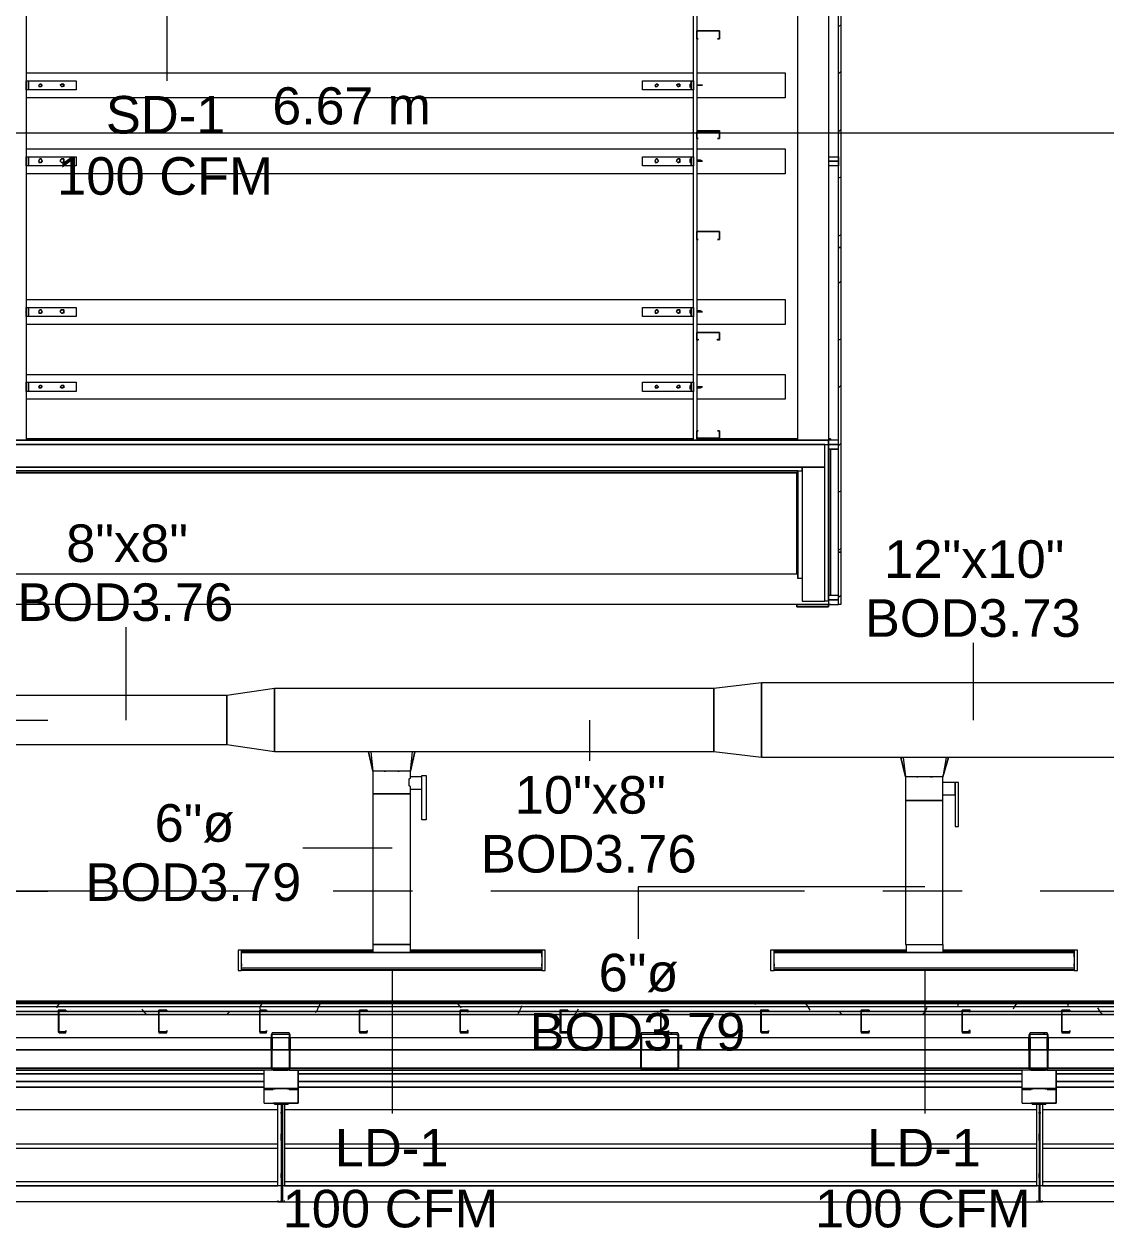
# Model space of a CAD drawing. Header units: metres. Extents: x -2 to 207, y -8 to 52.
# Drawn here: x 23.641 to 28.016, y 8.015 to 12.881 of the extents above; entities that cross this region are included whole.
import ezdxf

# ---------------------------------------------------------------- set-up
doc = ezdxf.new("R2010")
doc.units = ezdxf.units.M
doc.layers.add('HVAC - Ductos', color=5, linetype='Continuous', lineweight=0)
doc.layers.add('PDF_Text', color=7, linetype='Continuous', lineweight=0)
doc.layers.add('PDF_Geometry', color=7, linetype='Continuous', lineweight=0, true_color=0xaaaaaa)
doc.layers.add('PDF_Solid Fills', color=7, linetype='Continuous', lineweight=0, true_color=0xffffff)
doc.styles.add('PDF Helvetica', font='')
doc.styles.get('PDF Helvetica').set_extended_font_data('Helvetica')

msp = doc.modelspace()

# ---------------------------------------------------------------- hatches: boundary and pattern name
at = {"layer": 'PDF_Solid Fills', "lineweight": 0, "transparency": 33554559}
h = msp.add_hatch(color=256, dxfattribs=at)
h.paths.add_polyline_path([(14.0377, 8.8766), (14.0377, 8.8903), (12.4111, 8.8903), (12.4111, 8.8766)])
h.paths.add_polyline_path([(58.6863, 8.8766), (60.0699, 8.8766), (60.0699, 8.8903), (58.6863, 8.8903)])
h.paths.add_polyline_path([(58.6817, 8.8766), (58.6817, 8.8903), (55.8456, 8.8903), (55.8456, 8.8766)])
h.paths.add_polyline_path([(55.841, 8.8766), (55.841, 8.8903), (53.8159, 8.8903), (53.8159, 8.8766)])
h.paths.add_polyline_path([(53.8114, 8.8766), (53.8114, 8.8903), (53.005, 8.8903), (53.005, 8.8766)])
h.paths.add_polyline_path([(53.0004, 8.8766), (53.0004, 8.8903), (50.9753, 8.8903), (50.9753, 8.8766)])
h.paths.add_polyline_path([(50.9707, 8.8766), (50.9707, 8.8903), (48.9456, 8.8903), (48.9456, 8.8766)])
h.paths.add_polyline_path([(48.941, 8.8766), (48.941, 8.8903), (48.1347, 8.8903), (48.1347, 8.8766)])
h.paths.add_polyline_path([(48.1301, 8.8766), (48.1301, 8.8903), (46.105, 8.8903), (46.105, 8.8766)])
h.paths.add_polyline_path([(46.1004, 8.8766), (46.1004, 8.8903), (44.0753, 8.8903), (44.0753, 8.8766)])
h.paths.add_polyline_path([(44.0707, 8.8766), (44.0707, 8.8903), (43.2643, 8.8903), (43.2643, 8.8766)])
h.paths.add_polyline_path([(43.2598, 8.8766), (43.2598, 8.8903), (41.2346, 8.8903), (41.2346, 8.8766)])
h.paths.add_polyline_path([(41.2301, 8.8766), (41.2301, 8.8903), (38.394, 8.8903), (38.394, 8.8766)])
h.paths.add_polyline_path([(38.3894, 8.8766), (38.3894, 8.8903), (36.3643, 8.8903), (36.3643, 8.8766)])
h.paths.add_polyline_path([(36.3597, 8.8766), (36.3597, 8.8903), (33.5237, 8.8903), (33.5237, 8.8766)])
h.paths.add_polyline_path([(33.5191, 8.8766), (33.5191, 8.8903), (31.4939, 8.8903), (31.4939, 8.8766)])
h.paths.add_polyline_path([(31.4894, 8.8766), (31.4894, 8.8903), (30.683, 8.8903), (30.683, 8.8766)])
h.paths.add_polyline_path([(30.6784, 8.8766), (30.6784, 8.8903), (28.6533, 8.8903), (28.6533, 8.8766)])
h.paths.add_polyline_path([(28.6487, 8.8766), (28.6487, 8.8903), (26.6236, 8.8903), (26.6236, 8.8766)])
h.paths.add_polyline_path([(26.619, 8.8766), (26.619, 8.8903), (25.8127, 8.8903), (25.8127, 8.8766)])
h.paths.add_polyline_path([(25.8081, 8.8766), (25.8081, 8.8903), (23.783, 8.8903), (23.783, 8.8766)])
h.paths.add_polyline_path([(23.7784, 8.8766), (23.7784, 8.8903), (21.7532, 8.8903), (21.7532, 8.8766)])
h.paths.add_polyline_path([(21.7487, 8.8766), (21.7487, 8.8903), (20.9423, 8.8903), (20.9423, 8.8766)])
h.paths.add_polyline_path([(20.9377, 8.8766), (20.9377, 8.8903), (18.9126, 8.8903), (18.9126, 8.8766)])
h.paths.add_polyline_path([(18.908, 8.8766), (18.908, 8.8903), (16.072, 8.8903), (16.072, 8.8766)])
h.paths.add_polyline_path([(16.0674, 8.8766), (16.0674, 8.8903), (14.0423, 8.8903), (14.0423, 8.8766)])
h = msp.add_hatch(color=256, dxfattribs=at)
h.paths.add_polyline_path([(24.6489, 8.6567), (24.7085, 8.6521), (24.7085, 8.6567)])
h.paths.add_polyline_path([(24.6443, 8.7941), (24.6397, 8.7941), (24.6397, 8.6613)])
h.paths.add_polyline_path([(24.7085, 8.7987), (24.7085, 8.8033), (24.6489, 8.8033)])
h.paths.add_polyline_path([(24.7176, 8.7941), (24.713, 8.7941), (24.713, 8.6613), (24.7176, 8.7935)])
h.paths.add_polyline_path([(24.713, 8.8033), (24.7176, 8.7987), (24.7176, 8.8033)])
h = msp.add_hatch(color=256, dxfattribs=at)
h.paths.add_polyline_path([(26.1425, 8.6567), (26.28, 8.6521), (26.28, 8.6567)])
h.paths.add_polyline_path([(26.1379, 8.6613), (26.1425, 8.6567), (26.1425, 8.6613)])
h.paths.add_polyline_path([(26.1379, 8.7941), (26.1334, 8.7941), (26.1334, 8.6613)])
h.paths.add_polyline_path([(26.1379, 8.8033), (26.2891, 8.7987), (26.2891, 8.8033)])
h.paths.add_polyline_path([(26.2891, 8.7941), (26.2845, 8.7941), (26.2845, 8.6613)])
h.paths.add_polyline_path([(26.2845, 8.6613), (26.28, 8.6613), (26.2845, 8.6567)])
h = msp.add_hatch(color=256, dxfattribs=at)
h.paths.add_polyline_path([(27.714, 8.6567), (27.7736, 8.6521), (27.7736, 8.6567)])
h.paths.add_polyline_path([(27.7094, 8.7941), (27.7049, 8.7941), (27.7049, 8.6613)])
h.paths.add_polyline_path([(27.7736, 8.7987), (27.7736, 8.8033), (27.714, 8.8033)])
h.paths.add_polyline_path([(27.7828, 8.7941), (27.7782, 8.7941), (27.7782, 8.6613), (27.7828, 8.7934)])
h.paths.add_polyline_path([(27.7782, 8.8033), (27.7828, 8.7987), (27.7828, 8.8033)])

# ---------------------------------------------------------------- linework, layer by layer
at = {"layer": 'HVAC - Ductos', "lineweight": 0}
for points in [[(24.2182, 13.0322), (24.2182, 12.6519)], [(21.3913, 12.4412), (28.3005, 12.4412), (31.0496, 12.4412)], [(24.0533, 10.0678), (24.0533, 10.4435)], [(27.4804, 10.0678), (27.4804, 10.3794)], [(23.2606, 10.0678), (23.4989, 10.0678), (23.7372, 10.0678)], [(25.9272, 10.0678), (25.9272, 9.9029)], [(25.052, 9.9395), (25.0429, 9.9395), (25.0383, 9.9395), (25.0338, 9.9395)], [(25.0338, 9.9395), (25.052, 9.8617), (25.0338, 9.9395)], [(25.0429, 9.9395), (25.052, 9.8617)], [(25.2216, 9.9395), (25.2033, 9.8617), (25.1987, 9.8617), (25.1941, 9.8617), (25.1803, 9.8617), (25.1667, 9.8617), (25.1483, 9.8617), (25.13, 9.8617), (25.1071, 9.8617), (25.0887, 9.8617), (25.075, 9.8617), (25.0612, 9.8617), (25.0566, 9.8617), (25.052, 9.8617), (25.052, 9.7701), (25.052, 9.1606), (25.0566, 9.1606), (25.0612, 9.1606), (25.075, 9.1606), (25.0887, 9.1606), (25.1071, 9.1606), (25.13, 9.1606), (25.1483, 9.1606), (25.1667, 9.1606), (25.1803, 9.1606), (25.1941, 9.1606), (25.1987, 9.1606), (25.2033, 9.1606), (25.2033, 9.7701), (25.1941, 9.7701), (25.1803, 9.7701), (25.1667, 9.7701), (25.1483, 9.7701), (25.13, 9.7701), (25.1071, 9.7701), (25.0887, 9.7701), (25.075, 9.7701), (25.0612, 9.7701), (25.052, 9.7701), (25.0612, 9.7701), (25.075, 9.7701), (25.0887, 9.7701), (25.1071, 9.7701), (25.13, 9.7701), (25.1483, 9.7701), (25.1667, 9.7701), (25.1803, 9.7701), (25.1941, 9.7701), (25.2033, 9.7701), (25.2033, 9.7883), (25.2491, 9.7883)], [(25.075, 9.9395), (25.0566, 9.9395)], [(25.1987, 9.9395), (25.1803, 9.9395), (25.1758, 9.9395), (25.1712, 9.9395), (25.1621, 9.9395), (25.1483, 9.9395), (25.1437, 9.9395), (25.1391, 9.9395), (25.1163, 9.9395), (25.1117, 9.9395), (25.1071, 9.9395), (25.0933, 9.9395), (25.0841, 9.9395), (25.0796, 9.9395)], [(25.2491, 9.7929), (25.2491, 9.7975), (25.2491, 9.8021), (25.2491, 9.8113), (25.2491, 9.8158), (25.2491, 9.8204), (25.2491, 9.8296), (25.2491, 9.8342), (25.2491, 9.8387), (25.2033, 9.8387), (25.2033, 9.8617), (25.2125, 9.9395)], [(25.2033, 9.8617), (25.2216, 9.9395), (25.217, 9.9395), (25.2125, 9.9395), (25.2033, 9.9395)], [(27.265, 9.9167), (27.2604, 9.9167), (27.2467, 9.9167), (27.2376, 9.9167), (27.233, 9.9167), (27.2284, 9.9167), (27.2101, 9.9167), (27.1963, 9.9167), (27.1917, 9.9167), (27.1872, 9.9167), (27.2055, 9.8387), (27.1872, 9.9167), (27.1917, 9.9167)], [(27.1963, 9.9167), (27.2055, 9.8387)], [(27.3704, 9.9167), (27.3567, 9.8387), (27.3521, 9.8387), (27.3475, 9.8387), (27.3383, 9.8387), (27.32, 9.8387), (27.3017, 9.8387), (27.2834, 9.8387), (27.2604, 9.8387), (27.2421, 9.8387), (27.2284, 9.8387), (27.2146, 9.8387), (27.2101, 9.8387), (27.2055, 9.8387), (27.2055, 9.7425), (27.2055, 9.1606), (27.2101, 9.1606), (27.2146, 9.1606), (27.2284, 9.1606), (27.2421, 9.1606), (27.2604, 9.1606), (27.2834, 9.1606), (27.3017, 9.1606), (27.32, 9.1606), (27.3383, 9.1606), (27.3475, 9.1606), (27.3567, 9.1606), (27.3567, 9.1286), (27.3475, 9.1286), (27.3338, 9.1286), (27.32, 9.1286), (27.3017, 9.1286), (27.2834, 9.1286), (27.265, 9.1286), (27.2467, 9.1286), (27.2284, 9.1286), (27.2192, 9.1286), (27.2101, 9.1286), (27.2101, 9.1606), (27.2192, 9.1606), (27.2284, 9.1606), (27.2467, 9.1606), (27.265, 9.1606), (27.2834, 9.1606), (27.3017, 9.1606), (27.32, 9.1606), (27.3338, 9.1606), (27.3475, 9.1606), (27.3567, 9.1606), (27.3567, 9.7425), (27.3475, 9.7425), (27.3383, 9.7425), (27.32, 9.7425), (27.3017, 9.7425), (27.2834, 9.7425), (27.2604, 9.7425), (27.2421, 9.7425), (27.2284, 9.7425), (27.2146, 9.7425), (27.2101, 9.7425), (27.2055, 9.7425), (27.2101, 9.7425), (27.2146, 9.7425), (27.2284, 9.7425), (27.2421, 9.7425), (27.2604, 9.7425), (27.2834, 9.7425), (27.3017, 9.7425), (27.32, 9.7425), (27.3383, 9.7425), (27.3475, 9.7425), (27.3567, 9.7425), (27.3567, 9.7655), (27.4071, 9.7655), (27.4071, 9.7701), (27.4071, 9.7792), (27.4071, 9.7838), (27.4071, 9.7883), (27.4071, 9.7975), (27.4071, 9.8021), (27.4071, 9.8067), (27.4071, 9.8113), (27.4071, 9.8158), (27.4071, 9.6372), (27.4208, 9.6372), (27.4208, 9.8158), (27.4071, 9.8158), (27.3567, 9.8158), (27.3567, 9.8387)], [(27.3521, 9.9167), (27.3383, 9.9167), (27.3292, 9.9167), (27.3246, 9.9167), (27.3155, 9.9167), (27.3017, 9.9167), (27.2971, 9.9167), (27.2925, 9.9167), (27.2696, 9.9167)], [(27.375, 9.9167), (27.3796, 9.9167), (27.375, 9.9167), (27.3704, 9.9167), (27.3659, 9.9167), (27.3567, 9.9167)], [(27.3796, 9.9167), (27.3567, 9.8387), (27.3796, 9.9167)], [(25.2033, 9.7883), (25.2033, 9.7929), (25.2033, 9.7975), (25.1987, 9.8021), (25.1987, 9.8113), (25.1987, 9.8204), (25.1987, 9.8296), (25.2033, 9.8342), (25.2033, 9.8387)], [(27.3567, 9.7655), (27.3567, 9.7701), (27.3567, 9.7792), (27.3567, 9.7838), (27.3567, 9.7929), (27.3567, 9.8021), (27.3567, 9.8113), (27.3567, 9.8158)], [(25.13, 9.5501), (24.768, 9.5501)], [(27.2834, 9.3943), (26.1242, 9.3943), (26.1242, 9.1836)], [(23.2606, 9.376), (23.4989, 9.376), (23.7372, 9.376)], [(24.5206, 9.1102), (24.5206, 9.1148), (24.5206, 9.1194), (24.5206, 9.1378), (24.5206, 9.1332), (25.052, 9.1332)], [(25.052, 9.1378), (24.5206, 9.1378)], [(24.5206, 9.1148), (24.5206, 9.1194), (24.5206, 9.124)], [(25.7347, 9.1102), (25.7347, 9.1148), (25.7347, 9.1194), (25.7347, 9.1378), (25.7347, 9.1332), (25.2033, 9.1332)], [(25.7347, 9.1378), (25.2033, 9.1378)], [(25.7347, 9.124), (25.7347, 9.1194), (25.7347, 9.1148)], [(26.674, 9.1102), (26.674, 9.1148), (26.674, 9.1194), (26.674, 9.1378), (26.674, 9.1332), (27.2101, 9.1332)], [(27.2101, 9.1378), (26.674, 9.1378)], [(26.674, 9.1148), (26.674, 9.1194), (26.674, 9.124)], [(27.8881, 9.1102), (27.8881, 9.1148), (27.8881, 9.1194), (27.8881, 9.1378), (27.8881, 9.1332), (27.3567, 9.1332)], [(27.8881, 9.1378), (27.3567, 9.1378)], [(27.8881, 9.124), (27.8881, 9.1194), (27.8881, 9.1148)], [(25.7347, 9.0736), (25.7347, 9.0782), (25.7347, 9.0828), (25.7347, 9.0782), (25.7347, 9.0598), (25.7347, 9.0553), (24.5206, 9.0553), (24.5206, 9.0598), (24.5206, 9.0782), (24.5206, 9.0828), (24.5206, 9.0782), (24.5206, 9.0736)], [(24.5206, 9.0598), (25.7347, 9.0598)], [(25.13, 9.0553), (25.13, 8.478)], [(27.8881, 9.0736), (27.8881, 9.0782), (27.8881, 9.0828), (27.8881, 9.0782), (27.8881, 9.0598), (27.8881, 9.0553), (26.674, 9.0553), (26.674, 9.0598), (26.674, 9.0782), (26.674, 9.0828), (26.674, 9.0782), (26.674, 9.0736)], [(26.674, 9.0598), (27.8881, 9.0598)], [(27.2834, 9.0553), (27.2834, 8.478)]]:
    msp.add_lwpolyline(points, dxfattribs=at)
for points in [[(26.4311, 10.1961), (26.6236, 10.219), (26.6236, 9.9167), (26.4311, 9.9395)], [(28.8549, 9.9167), (26.6236, 9.9167), (26.6236, 10.219), (28.8549, 10.219)], [(24.4611, 10.1686), (24.6535, 10.1961), (24.6535, 9.9395), (24.4611, 9.967)], [(26.4311, 9.9395), (24.6535, 9.9395), (24.6535, 10.1961), (26.4311, 10.1961)], [(24.4611, 9.967), (21.3775, 9.967), (21.3775, 10.1686), (24.4611, 10.1686)], [(25.0979, 9.8617), (25.1025, 9.8617)], [(25.1529, 9.8617), (25.1575, 9.8617)], [(25.2674, 9.6646), (25.2491, 9.6646), (25.2491, 9.8433), (25.2674, 9.8433)], [(27.2513, 9.8387), (27.2558, 9.8387)], [(27.3063, 9.8387), (27.3109, 9.8387), (27.3155, 9.8387), (27.3109, 9.8387)], [(25.052, 9.1286), (25.0566, 9.1286), (25.0612, 9.1286), (25.075, 9.1286), (25.0887, 9.1286), (25.1071, 9.1286), (25.13, 9.1286), (25.1483, 9.1286), (25.1667, 9.1286), (25.1803, 9.1286), (25.1941, 9.1286), (25.1987, 9.1286), (25.2033, 9.1286), (25.2033, 9.1606), (25.1941, 9.1606), (25.1803, 9.1606), (25.1667, 9.1606), (25.1483, 9.1606), (25.13, 9.1606), (25.1071, 9.1606), (25.0887, 9.1606), (25.075, 9.1606), (25.0612, 9.1606), (25.052, 9.1606)], [(24.5068, 9.0553), (24.5206, 9.0553), (24.5206, 9.1378), (24.5068, 9.1378)], [(24.5206, 9.1286), (25.7347, 9.1286), (24.5206, 9.1286), (25.7347, 9.1286), (25.7347, 9.0644), (24.5206, 9.0644)], [(25.7485, 9.0553), (25.7485, 9.1378), (25.7347, 9.1378), (25.7347, 9.0553)], [(26.6603, 9.0553), (26.674, 9.0553), (26.674, 9.1378), (26.6603, 9.1378)], [(26.674, 9.1286), (27.8881, 9.1286), (26.674, 9.1286), (27.8881, 9.1286), (27.8881, 9.0644), (26.674, 9.0644)], [(27.9019, 9.0553), (27.9019, 9.1378), (27.8881, 9.1378), (27.8881, 9.0553)]]:
    msp.add_lwpolyline(points, close=True, dxfattribs=at)
at = {"layer": 'PDF_Geometry', "lineweight": 0}
for points in [[(26.8939, 16.8671), (26.8939, 11.1995), (26.7702, 11.1995), (26.7702, 15.291)], [(23.224, 15.291), (23.224, 11.1995), (26.8939, 11.1995), (23.114, 11.1995), (23.114, 11.1812), (26.8939, 11.1812), (26.8939, 11.1995)], [(23.6318, 15.291), (23.6501, 15.291), (23.6501, 11.1995), (26.3487, 11.1995), (23.6501, 11.1995)], [(26.3487, 11.1995), (26.3487, 15.291), (26.3625, 15.291), (26.3625, 11.1995), (26.7244, 11.1995), (26.3625, 11.1995)], [(26.9443, 12.8764), (26.9352, 12.8718)], [(23.6501, 12.684), (26.3487, 12.684)], [(26.3625, 12.684), (26.7198, 12.684), (26.7198, 12.5832), (26.3625, 12.5832)], [(26.9443, 12.6885), (26.9352, 12.6794)], [(23.6592, 12.629), (23.6592, 12.6245)], [(26.3395, 12.6381), (26.3349, 12.6381)], [(26.3349, 12.6245), (26.3395, 12.629)], [(26.3625, 12.6336), (26.3762, 12.6336), (26.3625, 12.6336)], [(26.3762, 12.6336), (26.3854, 12.6336), (26.3762, 12.6336)], [(26.3487, 12.5832), (23.6501, 12.5832)], [(26.9443, 12.4549), (26.9352, 12.4458)], [(23.6501, 12.377), (26.3487, 12.377)], [(26.3625, 12.377), (26.7198, 12.377), (26.7198, 12.2762), (26.3625, 12.2762)], [(23.6592, 12.3358), (23.6592, 12.3312)], [(26.3395, 12.3312), (26.3349, 12.3358)], [(26.3349, 12.322), (26.3395, 12.322)], [(26.3625, 12.3266), (26.3762, 12.3266), (26.3854, 12.3266), (26.3762, 12.3312), (26.3625, 12.3312)], [(26.3762, 12.3312), (26.3762, 12.3266)], [(26.8939, 12.345), (26.9352, 12.345), (26.9352, 12.3266), (26.8939, 12.3266), (26.9352, 12.3266), (26.9352, 12.3083), (26.8939, 12.3083)], [(26.3487, 12.2762), (23.6501, 12.2762)], [(26.9443, 12.2625), (26.9352, 12.2579)], [(26.9443, 12.0288), (26.9352, 12.0242)], [(26.9443, 11.841), (26.9352, 11.8318)], [(23.6501, 11.7676), (26.3487, 11.7676)], [(26.3625, 11.7676), (26.7198, 11.7676), (26.7198, 11.6669), (26.3625, 11.6669)], [(23.6592, 11.7264), (23.6592, 11.7218)], [(26.3395, 11.7218), (26.3349, 11.7264)], [(26.3349, 11.7127), (26.3395, 11.7127)], [(26.3625, 11.7172), (26.3762, 11.7172), (26.3854, 11.7172), (26.3762, 11.7218), (26.3625, 11.7218)], [(26.3762, 11.7218), (26.3762, 11.7172)], [(26.3487, 11.6669), (23.6501, 11.6669)], [(26.9443, 11.6073), (26.9352, 11.6027)], [(23.6501, 11.4652), (26.3487, 11.4652)], [(26.3625, 11.4652), (26.7198, 11.4652), (26.7198, 11.3644), (26.3625, 11.3644)], [(23.6592, 11.4103), (23.6592, 11.4057)], [(26.3395, 11.4195), (26.3349, 11.4195)], [(26.3349, 11.4057), (26.3395, 11.4103)], [(26.3625, 11.4103), (26.3762, 11.4103), (26.3854, 11.4149), (26.3762, 11.4149), (26.3625, 11.4149)], [(26.3762, 11.4149), (26.3762, 11.4103)], [(26.9443, 11.4195), (26.9352, 11.4103)], [(26.3487, 11.3644), (23.6501, 11.3644)], [(26.8939, 11.1995), (23.1003, 11.1995), (26.8939, 11.1995)], [(26.9352, 10.5718), (26.9352, 10.7459), (26.9352, 11.1629), (26.9352, 11.1812), (26.8939, 11.1812), (26.8939, 10.5489), (26.8939, 11.1995), (26.8939, 10.5489), (26.8801, 10.5489), (26.8801, 11.1812), (23.2056, 11.1812)], [(23.2056, 11.0895), (26.8801, 11.0895), (26.8801, 11.1812), (26.8939, 11.1812), (26.9352, 11.1812), (26.9352, 11.1995), (26.8939, 11.1995), (26.8939, 11.0758), (26.8939, 10.5351), (26.7702, 10.5351), (26.8939, 10.5351), (26.9352, 10.5351), (26.9352, 10.5535), (26.8939, 10.5535), (26.8939, 10.5351), (26.9031, 10.5351), (26.8939, 10.5351), (26.8939, 10.526), (26.7657, 10.526), (26.7657, 10.5351), (26.7657, 10.526), (26.8939, 10.526), (26.8939, 10.5351), (26.7702, 10.5351), (26.7885, 10.5351), (26.8801, 10.5351), (26.8939, 10.5351)], [(26.9443, 11.1995), (26.9443, 10.7459), (26.9443, 10.5351), (26.9352, 10.5351), (26.9352, 10.7459), (26.9443, 10.7459), (26.9443, 10.5351), (26.9352, 10.5351)], [(26.9443, 11.1858), (26.9352, 11.1766)], [(23.224, 11.0758), (26.7702, 11.0758), (23.224, 11.0758), (26.7885, 11.0758), (26.7885, 11.0895), (23.224, 11.0895)], [(23.224, 11.0758), (26.7702, 11.0758), (23.224, 11.0758)], [(23.224, 10.6589), (26.7702, 10.6589), (26.7702, 11.0758), (26.7657, 11.0667), (23.2286, 11.0667)], [(26.9443, 10.9933), (26.9352, 10.9887)], [(26.9443, 10.7596), (26.9352, 10.7551)], [(26.9443, 10.5718), (26.9352, 10.5627)], [(26.7702, 10.5351), (23.224, 10.5351)], [(24.5756, 9.376), (23.3064, 9.376)], [(25.2125, 9.376), (24.8917, 9.376)], [(26.7977, 9.376), (25.5286, 9.376)], [(27.4345, 9.376), (27.1138, 9.376)], [(29.0198, 9.376), (27.7507, 9.376)], [(60.07, 8.9224), (12.4111, 8.9224), (12.4111, 8.7849), (60.07, 8.7849)], [(60.07, 8.9087), (12.4111, 8.9087)], [(30.7059, 8.927), (21.7166, 8.927)], [(30.7059, 8.9224), (21.7166, 8.9224)], [(21.7166, 8.9224), (30.7059, 8.9224)], [(23.7784, 8.8766), (23.3752, 8.8766), (22.9674, 8.8766), (22.5642, 8.8766), (22.1564, 8.8766), (21.7532, 8.8766), (21.3455, 8.8766), (20.9423, 8.8766)], [(23.7784, 8.8903), (23.3752, 8.8903), (22.9674, 8.8903), (22.5642, 8.8903), (22.1564, 8.8903), (21.7532, 8.8903)], [(25.8081, 8.8903), (25.4049, 8.8903), (24.9971, 8.8903), (24.5939, 8.8903), (24.1862, 8.8903), (23.783, 8.8903)], [(25.8081, 8.8766), (25.4049, 8.8766), (24.9971, 8.8766), (24.5939, 8.8766), (24.1862, 8.8766), (23.783, 8.8766)], [(26.619, 8.8903), (26.2159, 8.8903), (25.8127, 8.8903)], [(28.6487, 8.8766), (28.2455, 8.8766), (27.8378, 8.8766), (27.4345, 8.8766), (27.0268, 8.8766), (26.6236, 8.8766), (26.2159, 8.8766), (25.8127, 8.8766)], [(28.6487, 8.8903), (28.2455, 8.8903), (27.8378, 8.8903), (27.4345, 8.8903), (27.0268, 8.8903), (26.6236, 8.8903)], [(24.6397, 8.7345), (24.6397, 8.7849)], [(24.6443, 8.7849), (24.6443, 8.7345)], [(24.713, 8.7345), (24.713, 8.7849)], [(24.713, 8.7667), (24.7176, 8.7712)], [(24.7176, 8.7849), (24.7176, 8.7345)], [(26.2159, 8.8033), (26.1425, 8.8033), (26.1379, 8.8033), (26.1334, 8.7941), (26.1334, 8.6613), (26.1379, 8.6567), (26.1425, 8.6521), (26.28, 8.6521), (26.2845, 8.6567), (26.2891, 8.6613), (26.2891, 8.7941), (26.2845, 8.8033), (26.28, 8.8033), (26.2479, 8.8033)], [(26.1334, 8.7849), (26.1334, 8.7345)], [(26.1379, 8.7849), (26.1379, 8.7345)], [(26.2571, 8.7987), (26.2617, 8.8033)], [(26.2845, 8.7345), (26.2845, 8.7849)], [(26.2891, 8.7345), (26.2891, 8.7849)], [(27.7049, 8.7345), (27.7049, 8.7849)], [(27.7094, 8.7849), (27.7094, 8.7345)], [(27.7644, 8.7987), (27.769, 8.8033)], [(27.7782, 8.7345), (27.7782, 8.7849)], [(27.7828, 8.7849), (27.7828, 8.7345)], [(26.2845, 8.7071), (26.2891, 8.7117)], [(27.7049, 8.7437), (27.7094, 8.7483)], [(24.6397, 8.6933), (24.6443, 8.6979)], [(26.1334, 8.6796), (26.1379, 8.6842)], [(27.7782, 8.6933), (27.7828, 8.6979)], [(24.6443, 8.6521), (24.6123, 8.6521)], [(24.6123, 8.5192), (24.6123, 8.5696), (24.6123, 8.5742), (24.6123, 8.5788), (24.6123, 8.6521)], [(24.6443, 8.6521), (24.6123, 8.6521)], [(24.6123, 8.5192), (24.6123, 8.5696), (24.6123, 8.5742), (24.6123, 8.5788), (24.6123, 8.6521)], [(26.2296, 8.6521), (26.2341, 8.6567)], [(27.714, 8.6521), (27.6774, 8.6521)], [(27.6774, 8.5192), (27.6774, 8.5696), (27.6774, 8.5742), (27.6774, 8.5788), (27.6774, 8.6521)], [(27.714, 8.6521), (27.6774, 8.6521)], [(27.6774, 8.5192), (27.6774, 8.5696), (27.6774, 8.5742), (27.6774, 8.5788), (27.6774, 8.6521)], [(27.737, 8.6521), (27.7416, 8.6567)], [(24.6535, 8.5742), (24.6535, 8.5788)], [(24.6535, 8.5742), (24.6535, 8.5788)], [(24.6535, 8.5788), (24.6535, 8.5742)], [(24.6535, 8.5788), (24.6535, 8.5742)], [(24.7085, 8.5742), (24.7085, 8.5788)], [(24.7085, 8.5742), (24.7085, 8.5788)], [(24.7085, 8.5742), (24.7085, 8.5788)], [(24.7085, 8.5742), (24.7085, 8.5788)], [(26.17, 8.5834), (26.2479, 8.5834)], [(27.7186, 8.5742), (27.7186, 8.5788)], [(27.7186, 8.5742), (27.7186, 8.5788)], [(27.7186, 8.5788), (27.7186, 8.5742)], [(27.7186, 8.5788), (27.7186, 8.5742)], [(27.7736, 8.5742), (27.7736, 8.5788)], [(27.7736, 8.5742), (27.7736, 8.5788)], [(27.7736, 8.5742), (27.7736, 8.5788)], [(27.7736, 8.5742), (27.7736, 8.5788)], [(24.6123, 8.5192), (24.6535, 8.5192)], [(24.6123, 8.5192), (24.6535, 8.5192)], [(24.6535, 8.5192), (24.6489, 8.5192)], [(24.6535, 8.5192), (24.6489, 8.5192)], [(24.6535, 8.5192), (24.6535, 8.5146)], [(24.6535, 8.5192), (24.6535, 8.5146)], [(24.6672, 8.5146), (24.6535, 8.5146), (24.6535, 8.5192), (24.6535, 8.5146), (24.7085, 8.5146), (24.6993, 8.5146), (24.7085, 8.5146), (24.6947, 8.5146), (24.6809, 8.5146), (24.6855, 8.5146)], [(24.6855, 8.1847), (24.6809, 8.1847), (24.6809, 8.1664), (24.6809, 8.1527), (24.6809, 8.1389), (24.6809, 8.1298), (24.6809, 8.1252), (24.6809, 8.1207), (27.7507, 8.1207), (27.7507, 8.1252), (27.7507, 8.1298), (27.7507, 8.1389), (27.7507, 8.1527), (27.7507, 8.1664), (27.7507, 8.1847), (27.7507, 8.5146), (27.7461, 8.5146), (27.7599, 8.5146), (27.7736, 8.5146), (27.7644, 8.5146), (27.7736, 8.5146), (27.7186, 8.5146), (27.737, 8.5146), (27.7324, 8.5146), (27.7416, 8.5146), (27.7324, 8.5146), (27.737, 8.5146), (27.7186, 8.5146), (27.7186, 8.5192), (27.7186, 8.5146), (27.7736, 8.5146), (27.7644, 8.5146), (27.7736, 8.5146), (27.7599, 8.5146), (27.7461, 8.5146), (27.7507, 8.5146)], [(27.6774, 8.5192), (27.7186, 8.5192)], [(27.6774, 8.5192), (27.7186, 8.5192)], [(27.7186, 8.5192), (27.714, 8.5192)], [(27.7186, 8.5192), (27.714, 8.5192)], [(27.7186, 8.5192), (27.7186, 8.5146)], [(27.7186, 8.5192), (27.7186, 8.5146)], [(21.6296, 8.1847), (24.6672, 8.1847), (24.6672, 8.5146), (24.6764, 8.5146), (24.6672, 8.5146), (24.6535, 8.5146), (24.7085, 8.5146), (24.6993, 8.5146), (24.7085, 8.5146), (24.6947, 8.5146), (24.6809, 8.5146), (24.6855, 8.5146), (24.6855, 8.1847), (24.6855, 8.1664), (24.6855, 8.1527), (24.6855, 8.1389), (24.6855, 8.1298), (24.6855, 8.1252), (24.6855, 8.1207), (21.6112, 8.1207)], [(24.6672, 8.4918), (21.6296, 8.4918)], [(24.6627, 8.5146), (24.6535, 8.5146), (24.6627, 8.5146)], [(24.6627, 8.5146), (24.6535, 8.5146), (24.6627, 8.5146)], [(24.6809, 8.5146), (24.6809, 8.1847)], [(24.6809, 8.478), (24.6809, 8.4826)], [(24.6855, 8.4826), (24.6855, 8.478)], [(24.6947, 8.5146), (24.6947, 8.1847), (27.737, 8.1847), (27.737, 8.5146)], [(27.737, 8.4918), (24.6947, 8.4918)], [(27.7278, 8.5146), (27.7186, 8.5146), (27.7278, 8.5146)], [(27.7278, 8.5146), (27.7186, 8.5146), (27.7278, 8.5146)], [(27.7461, 8.5146), (27.7461, 8.1847)], [(27.7461, 8.478), (27.7461, 8.4826)], [(27.7507, 8.4826), (27.7507, 8.478)], [(27.7599, 8.5146), (27.7599, 8.1847), (30.8021, 8.1847), (30.8021, 8.5146)], [(30.8021, 8.4918), (27.7599, 8.4918)], [(24.6809, 8.368), (24.6809, 8.3956)], [(27.7461, 8.368), (27.7461, 8.3956)], [(21.6296, 8.3543), (24.6672, 8.3543)], [(24.6672, 8.3359), (21.6296, 8.3359)], [(24.6947, 8.3543), (27.737, 8.3543)], [(27.737, 8.3359), (24.6947, 8.3359)], [(27.7599, 8.3543), (30.8021, 8.3543)], [(30.8021, 8.3359), (27.7599, 8.3359)], [(24.6809, 8.2169), (24.6809, 8.2351)], [(27.7461, 8.2169), (27.7461, 8.2351)], [(30.8159, 8.1847), (27.7461, 8.1847), (27.7507, 8.1847), (24.6809, 8.1847), (24.6855, 8.1847), (21.6112, 8.1847), (21.6158, 8.1847), (18.5461, 8.1847)], [(21.6296, 8.2031), (24.6672, 8.2031)], [(24.6947, 8.2031), (27.737, 8.2031)], [(30.8159, 8.1207), (27.7461, 8.1207), (27.7461, 8.1252), (27.7461, 8.1298), (27.7461, 8.1389), (27.7461, 8.1527), (27.7461, 8.1664), (27.7461, 8.1847), (27.7507, 8.1847)], [(27.7599, 8.2031), (30.8021, 8.2031)], [(24.6672, 8.1252), (24.6672, 8.1207), (24.6809, 8.1207), (24.6809, 8.1252)], [(24.6855, 8.1252), (24.6855, 8.1207), (24.6947, 8.1207), (24.6947, 8.1252)], [(27.737, 8.1252), (27.737, 8.1207), (27.7461, 8.1207), (27.7461, 8.1252)], [(27.7507, 8.1252), (27.7507, 8.1207), (27.7599, 8.1207), (27.7599, 8.1252)]]:
    msp.add_lwpolyline(points, dxfattribs=at)
for points in [[(26.9352, 13.0597), (26.9443, 13.0597), (26.9443, 11.9784), (26.9352, 11.9784)], [(26.3625, 12.8535), (26.367, 12.8535), (26.4541, 12.8535), (26.4541, 12.8214), (26.4449, 12.8214), (26.4541, 12.8214), (26.4541, 12.8535), (26.367, 12.8535), (26.3625, 12.8535), (26.3625, 12.8214)], [(26.367, 12.8214), (26.3625, 12.8214)], [(23.6501, 12.6519), (23.6592, 12.6519), (23.8516, 12.6519), (23.8516, 12.6153), (23.6592, 12.6153), (23.6501, 12.6153)], [(23.6592, 12.6519), (23.6592, 12.6153)], [(26.3487, 12.6519), (26.3487, 12.6153), (26.3395, 12.6153), (26.1425, 12.6153), (26.1425, 12.6519), (26.3395, 12.6519)], [(26.3395, 12.6519), (26.3395, 12.6153)], [(23.6592, 12.6336), (23.6592, 12.629), (23.6592, 12.6245), (23.6592, 12.629), (23.6592, 12.6336), (23.6592, 12.6381), (23.6592, 12.6336), (23.6592, 12.629), (23.6592, 12.6336), (23.6592, 12.6381)], [(23.7005, 12.6336), (23.7005, 12.629), (23.7096, 12.629), (23.7142, 12.6336), (23.7096, 12.6381), (23.7051, 12.6381)], [(23.7142, 12.6336), (23.7096, 12.629), (23.7051, 12.629), (23.7005, 12.6336), (23.7051, 12.6381), (23.7096, 12.6381)], [(23.7876, 12.6336), (23.7921, 12.629), (23.7967, 12.629), (23.8013, 12.6336), (23.8013, 12.6381), (23.7921, 12.6381)], [(23.8013, 12.6336), (23.8013, 12.629), (23.7921, 12.629), (23.7876, 12.6336), (23.7921, 12.6381), (23.8013, 12.6381)], [(26.1929, 12.6336), (26.1929, 12.629), (26.2021, 12.629), (26.2067, 12.6336), (26.2021, 12.6381), (26.1975, 12.6381)], [(26.2067, 12.6336), (26.2021, 12.629), (26.1975, 12.629), (26.1929, 12.6336), (26.1975, 12.6381), (26.2021, 12.6381)], [(26.28, 12.6336), (26.2845, 12.629), (26.2891, 12.629), (26.2937, 12.6336), (26.2937, 12.6381), (26.2845, 12.6381)], [(26.2937, 12.6336), (26.2937, 12.629), (26.2845, 12.629), (26.28, 12.6336), (26.2845, 12.6381), (26.2937, 12.6381)], [(26.3349, 12.6336), (26.3349, 12.629), (26.3349, 12.6245), (26.3349, 12.629), (26.3349, 12.6336), (26.3349, 12.6381), (26.3349, 12.6336), (26.3349, 12.629), (26.3349, 12.6336), (26.3349, 12.6381)], [(26.3625, 12.4458), (26.367, 12.4503), (26.4541, 12.4503), (26.4541, 12.4458), (26.4541, 12.4182), (26.4449, 12.4182), (26.4541, 12.4182), (26.4541, 12.4458), (26.367, 12.4458), (26.3625, 12.4458), (26.3625, 12.4182)], [(26.367, 12.4182), (26.3625, 12.4182)], [(23.6501, 12.345), (23.6592, 12.345), (23.8516, 12.345), (23.8516, 12.3083), (23.6592, 12.3083), (23.6501, 12.3083)], [(23.6592, 12.345), (23.6592, 12.3083)], [(23.6592, 12.3266), (23.6592, 12.322), (23.6592, 12.3266), (23.6592, 12.3358), (23.6592, 12.3266), (23.6592, 12.322), (23.6592, 12.3266), (23.6592, 12.3358)], [(23.7005, 12.3266), (23.7005, 12.322), (23.7096, 12.322), (23.7142, 12.3266), (23.7096, 12.3358), (23.7051, 12.3358), (23.7005, 12.3312)], [(23.7142, 12.3266), (23.7096, 12.322), (23.7051, 12.322), (23.7005, 12.3266), (23.7051, 12.3358), (23.7096, 12.3358)], [(23.7876, 12.3266), (23.7921, 12.322), (23.7967, 12.322), (23.8013, 12.3266), (23.8013, 12.3358), (23.7921, 12.3358), (23.7876, 12.3312)], [(23.8013, 12.3266), (23.8013, 12.322), (23.7921, 12.322), (23.7876, 12.3266), (23.7921, 12.3358), (23.8013, 12.3358)], [(26.3487, 12.345), (26.3487, 12.3083), (26.3395, 12.3083), (26.1425, 12.3083), (26.1425, 12.345), (26.3395, 12.345)], [(26.1929, 12.3266), (26.1929, 12.322), (26.2021, 12.322), (26.2067, 12.3266), (26.2021, 12.3358), (26.1975, 12.3358), (26.1929, 12.3312)], [(26.2067, 12.3266), (26.2021, 12.322), (26.1975, 12.322), (26.1929, 12.3266), (26.1975, 12.3358), (26.2021, 12.3358)], [(26.28, 12.3266), (26.2845, 12.322), (26.2891, 12.322), (26.2937, 12.3266), (26.2937, 12.3358), (26.2845, 12.3358), (26.28, 12.3312)], [(26.2937, 12.3266), (26.2937, 12.322), (26.2845, 12.322), (26.28, 12.3266), (26.2845, 12.3358), (26.2937, 12.3358)], [(26.3349, 12.3266), (26.3349, 12.322), (26.3349, 12.3266), (26.3349, 12.3358), (26.3349, 12.3266), (26.3349, 12.322), (26.3349, 12.3266), (26.3349, 12.3358)], [(26.3395, 12.345), (26.3395, 12.3083)], [(26.3625, 12.0425), (26.367, 12.0425), (26.4541, 12.0425), (26.4541, 12.0105), (26.4449, 12.0105), (26.4541, 12.0105), (26.4541, 12.0425), (26.367, 12.0425), (26.3625, 12.0425), (26.3625, 12.0105)], [(26.367, 12.0105), (26.3625, 12.0105)], [(26.9352, 11.9784), (26.9443, 11.9784), (26.9443, 10.7459), (26.9352, 10.7459)], [(23.6501, 11.7356), (23.6592, 11.7356), (23.8516, 11.7356), (23.8516, 11.699), (23.6592, 11.699), (23.6501, 11.699)], [(23.6592, 11.7356), (23.6592, 11.699)], [(26.3487, 11.7356), (26.3487, 11.699), (26.3395, 11.699), (26.1425, 11.699), (26.1425, 11.7356), (26.3395, 11.7356)], [(26.3395, 11.7356), (26.3395, 11.699)], [(23.6592, 11.7172), (23.6592, 11.7127), (23.6592, 11.7172), (23.6592, 11.7264), (23.6592, 11.7172), (23.6592, 11.7127), (23.6592, 11.7172), (23.6592, 11.7264)], [(23.7005, 11.7172), (23.7005, 11.7127), (23.7096, 11.7127), (23.7142, 11.7172), (23.7096, 11.7264), (23.7051, 11.7264), (23.7005, 11.7218)], [(23.7142, 11.7172), (23.7096, 11.7127), (23.7051, 11.7127), (23.7005, 11.7172), (23.7051, 11.7264), (23.7096, 11.7264)], [(23.7876, 11.7172), (23.7921, 11.7127), (23.7967, 11.7127), (23.8013, 11.7172), (23.8013, 11.7264), (23.7921, 11.7264), (23.7876, 11.7218)], [(23.8013, 11.7172), (23.8013, 11.7127), (23.7921, 11.7127), (23.7876, 11.7172), (23.7921, 11.7264), (23.8013, 11.7264)], [(26.1929, 11.7172), (26.1929, 11.7127), (26.2021, 11.7127), (26.2067, 11.7172), (26.2021, 11.7264), (26.1975, 11.7264), (26.1929, 11.7218)], [(26.2067, 11.7172), (26.2021, 11.7127), (26.1975, 11.7127), (26.1929, 11.7172), (26.1975, 11.7264), (26.2021, 11.7264)], [(26.28, 11.7172), (26.2845, 11.7127), (26.2891, 11.7127), (26.2937, 11.7172), (26.2937, 11.7264), (26.2845, 11.7264), (26.28, 11.7218)], [(26.2937, 11.7172), (26.2937, 11.7127), (26.2845, 11.7127), (26.28, 11.7172), (26.2845, 11.7264), (26.2937, 11.7264)], [(26.3349, 11.7172), (26.3349, 11.7127), (26.3349, 11.7172), (26.3349, 11.7264), (26.3349, 11.7172), (26.3349, 11.7127), (26.3349, 11.7172), (26.3349, 11.7264)], [(26.3625, 11.6347), (26.367, 11.6347), (26.4541, 11.6347), (26.4541, 11.6027), (26.4449, 11.6027), (26.4449, 11.6073), (26.4541, 11.6073), (26.4541, 11.6347), (26.367, 11.6347), (26.3625, 11.6347), (26.3625, 11.6073), (26.367, 11.6073), (26.367, 11.6027), (26.3625, 11.6027)], [(23.6501, 11.4332), (23.6592, 11.4332), (23.8516, 11.4332), (23.8516, 11.3965), (23.6592, 11.3965), (23.6501, 11.3965)], [(23.6592, 11.4332), (23.6592, 11.3965)], [(23.6592, 11.4149), (23.6592, 11.4103), (23.6592, 11.4057), (23.6592, 11.4103), (23.6592, 11.4149), (23.6592, 11.4195), (23.6592, 11.4149), (23.6592, 11.4103), (23.6592, 11.4149), (23.6592, 11.4195)], [(23.7005, 11.4149), (23.7005, 11.4103), (23.7096, 11.4103), (23.7142, 11.4149), (23.7096, 11.4195), (23.7051, 11.4195)], [(23.7142, 11.4149), (23.7096, 11.4103), (23.7051, 11.4103), (23.7005, 11.4149), (23.7051, 11.4195), (23.7096, 11.4195)], [(23.7876, 11.4149), (23.7921, 11.4103), (23.7967, 11.4103), (23.8013, 11.4149), (23.8013, 11.4195), (23.7921, 11.4195)], [(23.8013, 11.4149), (23.8013, 11.4103), (23.7921, 11.4103), (23.7876, 11.4149), (23.7921, 11.4195), (23.8013, 11.4195)], [(26.3487, 11.4332), (26.3487, 11.3965), (26.3395, 11.3965), (26.1425, 11.3965), (26.1425, 11.4332), (26.3395, 11.4332)], [(26.1929, 11.4149), (26.1929, 11.4103), (26.2021, 11.4103), (26.2067, 11.4149), (26.2021, 11.4195), (26.1975, 11.4195)], [(26.2067, 11.4149), (26.2021, 11.4103), (26.1975, 11.4103), (26.1929, 11.4149), (26.1975, 11.4195), (26.2021, 11.4195)], [(26.28, 11.4149), (26.2845, 11.4103), (26.2891, 11.4103), (26.2937, 11.4149), (26.2937, 11.4195), (26.2845, 11.4195)], [(26.2937, 11.4149), (26.2937, 11.4103), (26.2845, 11.4103), (26.28, 11.4149), (26.2845, 11.4195), (26.2937, 11.4195)], [(26.3349, 11.4149), (26.3349, 11.4103), (26.3349, 11.4057), (26.3349, 11.4103), (26.3349, 11.4149), (26.3349, 11.4195), (26.3349, 11.4149), (26.3349, 11.4103), (26.3349, 11.4149), (26.3349, 11.4195)], [(26.3395, 11.4332), (26.3395, 11.3965)], [(26.3487, 11.2041), (23.6501, 11.2041)], [(26.3625, 11.2087), (26.367, 11.2087), (26.4541, 11.2087), (26.4541, 11.2362), (26.4449, 11.2362), (26.4541, 11.2362), (26.4541, 11.2087), (26.4541, 11.2041), (26.367, 11.2041), (26.3625, 11.2041), (26.3625, 11.2087), (26.3625, 11.2362)], [(26.367, 11.2362), (26.3625, 11.2362)], [(26.367, 11.2041), (26.3625, 11.2041)], [(26.7702, 11.2041), (26.4541, 11.2041)], [(26.9031, 11.2041), (26.8939, 11.2041), (26.9031, 11.2041), (26.9031, 11.1995), (26.9031, 11.2041), (26.8939, 11.1995)], [(26.8939, 10.5718), (26.8939, 11.1629), (26.9352, 11.1629), (26.8939, 11.1629), (26.8939, 10.5718), (26.8939, 10.5535), (26.9352, 10.5535), (26.9352, 10.5718)], [(26.9031, 11.1629), (26.9031, 10.5718)], [(26.7702, 10.6405), (26.7702, 11.0758), (23.224, 11.0758), (23.2286, 11.0667), (26.7657, 11.0667), (26.7657, 10.6589), (26.7657, 11.0667), (26.7702, 11.0758), (26.7702, 10.8192), (26.7702, 11.0758), (26.7702, 10.6589), (26.7702, 10.6405), (26.7702, 11.0758), (26.7885, 11.0758), (26.7885, 10.6405)], [(26.8801, 11.0895), (26.7885, 11.0895), (26.7885, 10.5489), (26.8801, 10.5489)], [(21.7166, 8.9316), (30.7059, 8.9316)], [(30.7059, 8.9224), (21.7166, 8.9224)], [(23.8104, 8.8949), (23.783, 8.8949), (23.7784, 8.8949), (23.7784, 8.8079), (23.783, 8.8033), (23.8104, 8.8033), (23.8104, 8.8125), (23.8104, 8.8079), (23.783, 8.8079), (23.783, 8.8949), (23.8104, 8.8949), (23.8104, 8.8903)], [(24.2182, 8.8949), (24.1862, 8.8949), (24.1862, 8.8079), (24.1862, 8.8033), (24.2182, 8.8033), (24.2182, 8.8125), (24.2182, 8.8079), (24.1862, 8.8079), (24.1862, 8.8949), (24.2182, 8.8949), (24.2182, 8.8903)], [(24.6214, 8.8949), (24.5939, 8.8949), (24.5939, 8.8079), (24.5939, 8.8033), (24.6214, 8.8033), (24.6214, 8.8125), (24.6214, 8.8079), (24.5939, 8.8079), (24.5939, 8.8949), (24.6214, 8.8949), (24.6214, 8.8903)], [(25.0292, 8.8949), (25.0017, 8.8949), (24.9971, 8.8949), (24.9971, 8.8079), (24.9971, 8.8033), (25.0017, 8.8033), (25.0292, 8.8033), (25.0292, 8.8125), (25.0292, 8.8079), (25.0017, 8.8079), (24.9971, 8.8079), (24.9971, 8.8949), (25.0017, 8.8949), (25.0292, 8.8949), (25.0292, 8.8903)], [(25.437, 8.8949), (25.4049, 8.8949), (25.4049, 8.8079), (25.4049, 8.8033), (25.437, 8.8033), (25.437, 8.8125), (25.4324, 8.8125), (25.4324, 8.8079), (25.4049, 8.8079), (25.4049, 8.8949), (25.4324, 8.8949), (25.4324, 8.8903), (25.437, 8.8903)], [(25.8401, 8.8949), (25.8127, 8.8949), (25.8081, 8.8949), (25.8081, 8.8079), (25.8081, 8.8033), (25.8127, 8.8033), (25.8401, 8.8033), (25.8401, 8.8125), (25.8401, 8.8079), (25.8127, 8.8079), (25.8127, 8.8949), (25.8401, 8.8949), (25.8401, 8.8903)], [(26.2479, 8.8949), (26.2159, 8.8949), (26.2159, 8.8079), (26.2159, 8.8033), (26.2479, 8.8033), (26.2479, 8.8125), (26.2479, 8.8079), (26.2159, 8.8079), (26.2159, 8.8949), (26.2479, 8.8949), (26.2479, 8.8903)], [(26.6511, 8.8949), (26.6236, 8.8949), (26.619, 8.8949), (26.619, 8.8079), (26.6236, 8.8033), (26.6511, 8.8033), (26.6511, 8.8125), (26.6511, 8.8079), (26.6236, 8.8079), (26.6236, 8.8949), (26.6511, 8.8949), (26.6511, 8.8903)], [(27.0589, 8.8949), (27.0268, 8.8949), (27.0268, 8.8079), (27.0268, 8.8033), (27.0589, 8.8033), (27.0589, 8.8125), (27.0589, 8.8079), (27.0268, 8.8079), (27.0268, 8.8949), (27.0589, 8.8949), (27.0589, 8.8903)], [(27.4667, 8.8949), (27.4345, 8.8949), (27.4345, 8.8079), (27.4345, 8.8033), (27.4667, 8.8033), (27.4667, 8.8125), (27.4621, 8.8125), (27.4621, 8.8079), (27.4345, 8.8079), (27.4345, 8.8949), (27.4621, 8.8949), (27.4621, 8.8903), (27.4667, 8.8903)], [(27.8698, 8.8949), (27.8423, 8.8949), (27.8378, 8.8949), (27.8378, 8.8079), (27.8378, 8.8033), (27.8423, 8.8033), (27.8698, 8.8033), (27.8698, 8.8125), (27.8698, 8.8079), (27.8423, 8.8079), (27.8378, 8.8079), (27.8378, 8.8949), (27.8423, 8.8949), (27.8698, 8.8949), (27.8698, 8.8903)], [(24.7176, 8.7941), (24.713, 8.8033), (24.7085, 8.8033), (24.6489, 8.8033), (24.6443, 8.8033), (24.6397, 8.7941), (24.6397, 8.6613), (24.6443, 8.6567), (24.6489, 8.6521), (24.7085, 8.6521), (24.713, 8.6567), (24.7176, 8.6613)], [(24.6489, 8.7987), (24.7085, 8.7987), (24.713, 8.7987), (24.713, 8.7941), (24.713, 8.6613), (24.713, 8.6567), (24.7085, 8.6567), (24.6489, 8.6567), (24.6443, 8.6567), (24.6443, 8.6613), (24.6443, 8.7941), (24.6443, 8.7987)], [(26.1379, 8.7941), (26.1425, 8.7987), (26.28, 8.7987), (26.2845, 8.7941), (26.2845, 8.6613), (26.28, 8.6567), (26.1425, 8.6567), (26.1379, 8.6613)], [(27.7049, 8.6613), (27.7094, 8.6567), (27.714, 8.6521), (27.7736, 8.6521), (27.7782, 8.6567), (27.7828, 8.6613), (27.7828, 8.7941), (27.7782, 8.8033), (27.7736, 8.8033), (27.714, 8.8033), (27.7094, 8.8033), (27.7049, 8.7941)], [(27.7736, 8.6567), (27.714, 8.6567), (27.7094, 8.6567), (27.7094, 8.6613), (27.7094, 8.7941), (27.7094, 8.7987), (27.714, 8.7987), (27.7736, 8.7987), (27.7782, 8.7987), (27.7782, 8.7941), (27.7782, 8.6613), (27.7782, 8.6567)], [(24.6397, 8.7345), (23.1828, 8.7345)], [(24.6764, 8.7345), (24.6443, 8.7345), (24.6764, 8.7345), (24.713, 8.7345)], [(24.7176, 8.7345), (26.1334, 8.7345)], [(26.2845, 8.7345), (26.2113, 8.7345), (26.1379, 8.7345), (26.2113, 8.7345)], [(27.7049, 8.7345), (26.2891, 8.7345)], [(27.7782, 8.7345), (27.7416, 8.7345), (27.7094, 8.7345), (27.7416, 8.7345)], [(29.2398, 8.7345), (27.7828, 8.7345)], [(24.6123, 8.6521), (23.1461, 8.6521)], [(24.6123, 8.6383), (23.1461, 8.6383)], [(24.6397, 8.6613), (23.1828, 8.6613)], [(24.6764, 8.6613), (24.6443, 8.6613)], [(24.7497, 8.5192), (24.7085, 8.5192), (24.713, 8.5192), (24.7085, 8.5192), (24.6535, 8.5192), (24.6489, 8.5192), (24.6535, 8.5192), (24.7085, 8.5192), (24.713, 8.5192), (24.7085, 8.5192), (24.7497, 8.5192), (24.7497, 8.5696), (24.7497, 8.5742), (24.7497, 8.5788), (24.7497, 8.6521), (24.713, 8.6521), (24.7497, 8.6521), (24.7497, 8.5788), (24.7497, 8.5742), (24.7497, 8.5696)], [(24.713, 8.6613), (24.6764, 8.6613)], [(26.2113, 8.6613), (26.1379, 8.6613), (24.7176, 8.6613), (26.1379, 8.6613)], [(26.2113, 8.6521), (24.7497, 8.6521)], [(26.2113, 8.6383), (24.7497, 8.6383)], [(27.7049, 8.6613), (26.2845, 8.6613), (26.2113, 8.6613), (26.2845, 8.6613)], [(27.6774, 8.6521), (26.2113, 8.6521)], [(27.6774, 8.6383), (26.2113, 8.6383)], [(27.7416, 8.6613), (27.7094, 8.6613)], [(27.8148, 8.5192), (27.7736, 8.5192), (27.7782, 8.5192), (27.7736, 8.5192), (27.7186, 8.5192), (27.714, 8.5192), (27.7186, 8.5192), (27.7736, 8.5192), (27.7782, 8.5192), (27.7736, 8.5192), (27.8148, 8.5192), (27.8148, 8.5696), (27.8148, 8.5742), (27.8148, 8.5788), (27.8148, 8.6521), (27.7782, 8.6521), (27.8148, 8.6521), (27.8148, 8.5788), (27.8148, 8.5742), (27.8148, 8.5696)], [(27.7782, 8.6613), (27.7416, 8.6613)], [(29.2398, 8.6613), (27.7828, 8.6613)], [(29.2764, 8.6521), (27.8148, 8.6521)], [(29.2764, 8.6383), (27.8148, 8.6383)], [(23.1461, 8.5834), (21.6845, 8.5834), (23.1461, 8.5834), (24.6123, 8.5834)], [(24.6123, 8.6063), (23.1461, 8.6063)], [(24.6123, 8.5788), (24.7497, 8.5788)], [(24.6489, 8.5742), (24.6123, 8.5742)], [(24.6535, 8.5788), (24.6535, 8.5742)], [(24.6535, 8.5742), (24.6535, 8.5788)], [(24.7085, 8.5788), (24.7085, 8.5742)], [(24.7085, 8.5788), (24.7085, 8.5742)], [(24.7497, 8.5742), (24.713, 8.5742)], [(26.2113, 8.6063), (24.7497, 8.6063)], [(26.2113, 8.5834), (27.6774, 8.5834), (26.2113, 8.5834), (24.7497, 8.5834)], [(27.6774, 8.6063), (26.2113, 8.6063)], [(27.6774, 8.5788), (27.8148, 8.5788)], [(27.714, 8.5742), (27.6774, 8.5742)], [(27.7186, 8.5788), (27.7186, 8.5742)], [(27.7186, 8.5742), (27.7186, 8.5788)], [(27.7736, 8.5788), (27.7736, 8.5742)], [(27.7736, 8.5788), (27.7736, 8.5742)], [(27.8148, 8.5742), (27.7782, 8.5742)], [(29.2764, 8.6063), (27.8148, 8.6063)], [(30.7425, 8.5834), (29.2764, 8.5834), (27.8148, 8.5834), (29.2764, 8.5834)], [(24.7085, 8.5192), (24.7085, 8.5146)], [(24.7085, 8.5192), (24.7085, 8.5146)], [(27.7736, 8.5192), (27.7736, 8.5146)], [(27.7736, 8.5192), (27.7736, 8.5146)], [(24.6809, 8.4918), (24.6855, 8.4918)], [(27.7461, 8.4918), (27.7507, 8.4918)], [(24.6855, 8.3543), (24.6809, 8.3543)], [(24.6809, 8.3359), (24.6855, 8.3359)], [(27.7507, 8.3543), (27.7461, 8.3543)], [(27.7461, 8.3359), (27.7507, 8.3359)], [(24.6855, 8.2031), (24.6809, 8.2031)], [(27.7507, 8.2031), (27.7461, 8.2031)]]:
    msp.add_lwpolyline(points, close=True, dxfattribs=at)
at = {"layer": 'PDF_Geometry', "color": 254, "lineweight": 0, "true_color": 0xeaeaea}
for points in [[(23.783, 8.9224), (23.7738, 8.9087), (23.7738, 8.9041)], [(24.6031, 8.9224), (24.5939, 8.9087), (24.5939, 8.8995)], [(24.8368, 8.9178), (24.8322, 8.9087), (24.823, 8.8903), (24.8184, 8.8857)], [(25.4094, 8.9041), (25.4049, 8.9087), (25.3957, 8.9224)], [(25.6523, 8.9132), (25.6523, 8.9087), (25.6431, 8.8903), (25.6385, 8.8812)], [(26.6007, 8.9224), (26.5961, 8.9178)], [(26.8206, 8.8949), (26.8115, 8.9087), (26.8023, 8.9224)], [(27.4208, 8.9224), (27.4163, 8.9132)], [(27.6545, 8.9224), (27.6453, 8.9087), (27.6408, 8.8995)], [(27.8653, 8.9132), (27.8607, 8.9224)], [(24.1357, 8.8766), (24.1265, 8.8903), (24.1174, 8.8995)], [(24.4702, 8.8903), (24.4611, 8.8766)], [(25.8813, 8.8995), (25.8767, 8.8903), (25.8676, 8.8766)], [(26.9489, 8.8766), (26.9397, 8.8903)], [(27.2925, 8.9041), (27.2834, 8.8903), (27.2742, 8.8766)], [(28.0027, 8.8766), (27.9935, 8.8903), (27.9843, 8.9041)]]:
    msp.add_lwpolyline(points, dxfattribs=at)
at = {"layer": 'PDF_Geometry', "color": 254, "lineweight": 0, "true_color": 0xd2d2d2}
for points in [[(25.8081, 8.8583), (25.8127, 8.8583)], [(23.7784, 8.8399), (23.783, 8.8399)], [(25.4049, 8.8308), (25.4049, 8.8353)], [(27.4345, 8.8491), (27.4345, 8.8537)]]:
    msp.add_lwpolyline(points, dxfattribs=at)

# ---------------------------------------------------------------- texts
at = {"layer": 'PDF_Text', "lineweight": 0, "attachment_point": 4, "style": 'PDF Helvetica'}
for s, insert, char_height in [('6.67 m', (24.6453, 12.5494), 0.15002), ('SD-1', (23.9717, 12.5134), 0.1519), ('100 CFM', (23.7747, 12.266), 0.1519), ('8"x8"', (23.8114, 10.7815), 0.1519), ('12"x10"', (27.1195, 10.7174), 0.1519), ('BOD3.76', (23.6143, 10.5433), 0.1519), ('BOD3.73', (27.0416, 10.4791), 0.1519), ('10"x8"', (25.6258, 9.7643), 0.1519), ('6"ø', (24.1688, 9.6498), 0.1519), ('BOD3.76', (25.4883, 9.5261), 0.1519), ('BOD3.79', (23.8893, 9.4115), 0.1519), ('6"ø', (25.9648, 9.045), 0.1519), ('BOD3.79', (25.6853, 8.8067), 0.1519), ('LD-1', (24.8973, 8.3394), 0.1519), ('LD-1', (27.0507, 8.3394), 0.1519), ('100 CFM', (24.6865, 8.092), 0.1519), ('100 CFM', (26.84, 8.092), 0.1519)]:
    msp.add_mtext(s, dxfattribs=dict(at, insert=insert, char_height=char_height))

doc.saveas('drawing.dxf')
